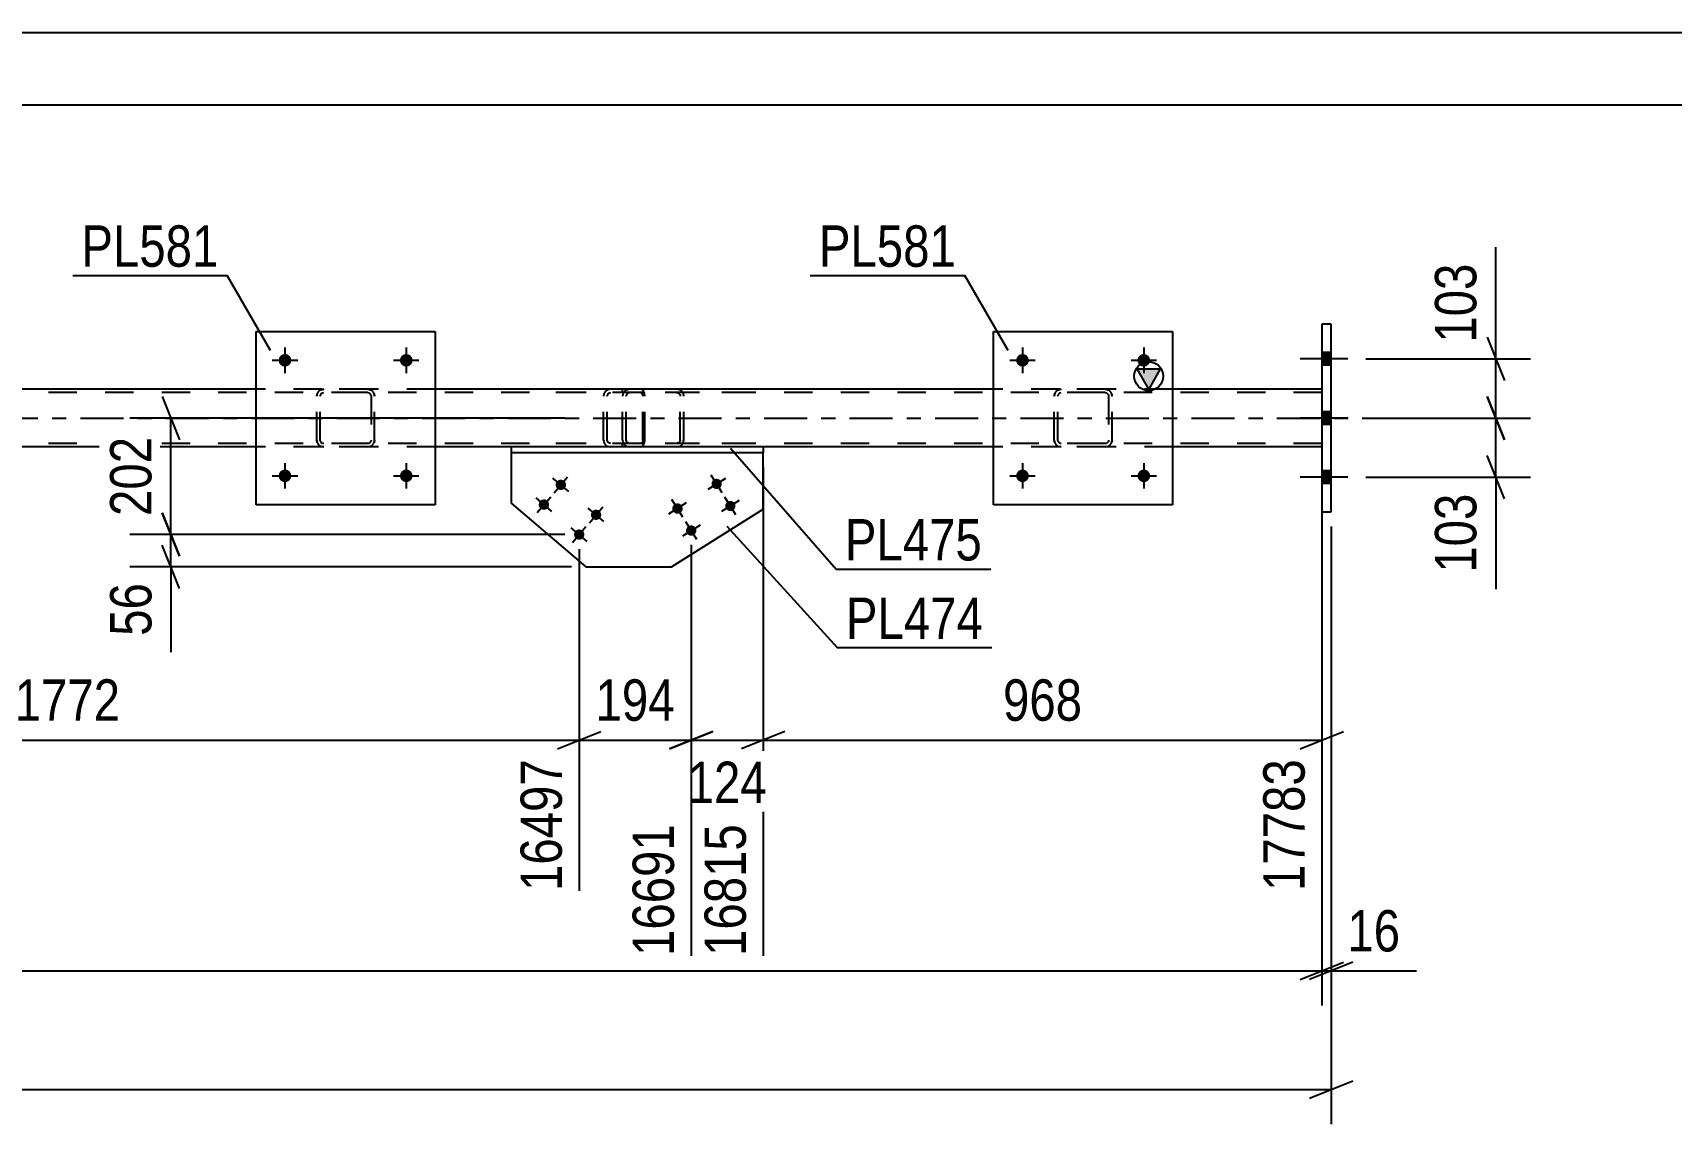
# Model space of a CAD drawing. Header units: millimetres. Extents: x -57 to 784, y -442 to 152.
# Drawn here: x 606.5 to 720, y 76.6 to 152.2 of the extents above; entities that cross this region are included whole.
import ezdxf

# ---------------------------------------------------------------- set-up
doc = ezdxf.new("R2010")
doc.units = ezdxf.units.MM
doc.linetypes.add('DXK_LINE_DOT2', pattern=[3.9198, 1.9599, -1.9599])
doc.linetypes.add('DXK_LINE_DOT3', pattern=[5.9187, 2.979, -0.9799, 0.9799, -0.9799])
doc.styles.add('Arial Narrow', font='ARIALN.TTF', dxfattribs={"height": 0.2})

# ---------------------------------------------------------------- blocks, each defined once
blk = doc.blocks.new('Unknown-761523242-1114')
at = {"color": 5, "linetype": 'Continuous'}
for p, q in [((783.59, 152.19), (-57.41, 152.19)), ((778.59, 147.19), (-52.41, 147.19))]:
    blk.add_line(p, q, dxfattribs=at)
blk = doc.blocks.new('Bolt-761523242-2416 - 2393')
at = {"linetype": 'Continuous'}
for points in [[(642.79, 121.12, -1), (643.34, 120.65, -1)], [(641.62, 119.75, -1), (642.17, 119.28, -1)], [(645.23, 119.04, -1), (645.78, 118.58, -1)], [(644.06, 117.67, -1), (644.61, 117.21, -1)]]:
    blk.add_hatch(color=1, dxfattribs=at).paths.add_polyline_path(points)
at = {"color": 1, "linetype": 'Continuous'}
for p, q in [((642.6, 120.34), (643.53, 121.43)), ((643.61, 120.42), (642.52, 121.35)), ((642.45, 119.05), (641.35, 119.98)), ((641.43, 118.97), (642.37, 120.06)), ((646.05, 118.34), (644.95, 119.28)), ((645.04, 118.26), (645.97, 119.36)), ((644.88, 116.97), (643.79, 117.91)), ((643.87, 116.89), (644.8, 117.99))]:
    blk.add_line(p, q, dxfattribs=at)
blk = doc.blocks.new('Bolt-761523242-2417 - 2393')
at = {"linetype": 'Continuous'}
for points in [[(653.55, 120.76, -1), (654.16, 121.14, -1)], [(650.84, 119.05, -1), (651.45, 119.44, -1)], [(654.5, 119.23, -1), (655.11, 119.61, -1)], [(651.79, 117.53, -1), (652.4, 117.91, -1)]]:
    blk.add_hatch(color=1, dxfattribs=at).paths.add_polyline_path(points)
at = {"color": 1, "linetype": 'Continuous'}
for p, q in [((654.23, 120.34), (653.47, 121.56)), ((654.46, 121.33), (653.24, 120.56)), ((651.75, 119.63), (650.53, 118.86)), ((651.52, 118.64), (650.76, 119.86)), ((655.42, 119.8), (654.2, 119.04)), ((655.19, 118.81), (654.43, 120.03)), ((652.71, 118.1), (651.49, 117.34)), ((652.48, 117.11), (651.72, 118.33))]:
    blk.add_line(p, q, dxfattribs=at)
blk = doc.blocks.new('Part-761523242-2488 - 2393')
at = {"color": 2, "linetype": 'Continuous'}
for p, q in [((639.62, 123.11), (639.62, 119.62)), ((657.08, 119.19), (657.08, 123.11)), ((639.62, 119.62), (644.8, 115.21)), ((650.73, 115.21), (657.08, 119.19)), ((644.8, 115.21), (650.73, 115.21))]:
    blk.add_line(p, q, dxfattribs=at)
at = {"color": 7, "linetype": 'DXK_LINE_DOT2'}
blk.add_line((657.08, 123.11), (639.62, 123.11), dxfattribs=at)
blk = doc.blocks.new('Bolt-761523242-2429 - 2393')
at = {"linetype": 'Continuous'}
for points in [[(624.4, 129.51, -1), (623.52, 129.51, -1)], [(632.8, 129.51, -1), (631.92, 129.51, -1)]]:
    blk.add_hatch(color=1, dxfattribs=at).paths.add_polyline_path(points)
at = {"color": 1, "linetype": 'Continuous'}
for p, q in [((623.08, 129.51), (624.84, 129.51)), ((623.96, 130.39), (623.96, 128.63)), ((631.48, 129.51), (633.24, 129.51)), ((632.36, 130.39), (632.36, 128.63))]:
    blk.add_line(p, q, dxfattribs=at)
blk = doc.blocks.new('Bolt-761523242-2430 - 2393')
at = {"linetype": 'Continuous'}
for points in [[(624.4, 121.51, -1), (623.52, 121.51, -1)], [(632.8, 121.51, -1), (631.92, 121.51, -1)]]:
    blk.add_hatch(color=1, dxfattribs=at).paths.add_polyline_path(points)
at = {"color": 1, "linetype": 'Continuous'}
for p, q in [((623.08, 121.51), (624.84, 121.51)), ((623.96, 122.39), (623.96, 120.63)), ((631.48, 121.51), (633.24, 121.51)), ((632.36, 122.39), (632.36, 120.63))]:
    blk.add_line(p, q, dxfattribs=at)
blk = doc.blocks.new('Bolt-761523242-2441 - 2393')
at = {"linetype": 'Continuous'}
for points in [[(675.48, 129.51, -1), (674.6, 129.51, -1)], [(683.88, 129.51, -1), (683, 129.51, -1)]]:
    blk.add_hatch(color=1, dxfattribs=at).paths.add_polyline_path(points)
at = {"color": 1, "linetype": 'Continuous'}
for p, q in [((674.16, 129.51), (675.92, 129.51)), ((675.04, 130.39), (675.04, 128.63)), ((682.56, 129.51), (684.32, 129.51)), ((683.44, 130.39), (683.44, 128.63))]:
    blk.add_line(p, q, dxfattribs=at)
blk = doc.blocks.new('Bolt-761523242-2442 - 2393')
at = {"linetype": 'Continuous'}
for points in [[(675.48, 121.51, -1), (674.6, 121.51, -1)], [(683.88, 121.51, -1), (683, 121.51, -1)]]:
    blk.add_hatch(color=1, dxfattribs=at).paths.add_polyline_path(points)
at = {"color": 1, "linetype": 'Continuous'}
for p, q in [((674.16, 121.51), (675.92, 121.51)), ((675.04, 122.39), (675.04, 120.63)), ((682.56, 121.51), (684.32, 121.51)), ((683.44, 122.39), (683.44, 120.63))]:
    blk.add_line(p, q, dxfattribs=at)
blk = doc.blocks.new('Bolt-761523242-2459 - 2393')
at = {"linetype": 'Continuous'}
for points in [[(696.42, 129.17), (696.42, 130.05), (695.78, 130.05), (695.78, 129.17)], [(696.42, 129.17), (696.42, 130.05), (695.78, 130.05), (695.78, 129.17)], [(696.42, 129.17), (696.42, 130.05), (695.78, 130.05), (695.78, 129.17)], [(696.42, 125.07), (696.42, 125.95), (695.78, 125.95), (695.78, 125.07)], [(696.42, 125.07), (696.42, 125.95), (695.78, 125.95), (695.78, 125.07)], [(696.42, 120.97), (696.42, 121.85), (695.78, 121.85), (695.78, 120.97)], [(696.42, 120.97), (696.42, 121.85), (695.78, 121.85), (695.78, 120.97)], [(696.42, 120.97), (696.42, 121.85), (695.78, 121.85), (695.78, 120.97)]]:
    blk.add_hatch(color=1, dxfattribs=at).paths.add_polyline_path(points)
at = {"color": 1, "linetype": 'Continuous'}
for p, q in [((697.58, 129.61), (694.26, 129.61)), ((697.58, 129.61), (694.26, 129.61)), ((697.58, 129.61), (694.26, 129.61)), ((696.42, 130.05), (695.78, 130.05)), ((696.42, 130.05), (695.78, 130.05)), ((696.42, 130.05), (695.78, 130.05)), ((696.42, 129.17), (695.78, 129.17)), ((696.42, 129.17), (695.78, 129.17)), ((696.42, 129.17), (695.78, 129.17)), ((697.58, 125.51), (694.26, 125.51)), ((697.58, 125.51), (694.26, 125.51)), ((696.42, 125.95), (695.78, 125.95)), ((696.42, 125.95), (695.78, 125.95)), ((696.42, 125.07), (695.78, 125.07)), ((696.42, 125.07), (695.78, 125.07)), ((696.42, 121.85), (695.78, 121.85)), ((696.42, 121.85), (695.78, 121.85)), ((696.42, 121.85), (695.78, 121.85)), ((697.58, 121.41), (694.26, 121.41)), ((697.58, 121.41), (694.26, 121.41)), ((697.58, 121.41), (694.26, 121.41)), ((696.42, 120.97), (695.78, 120.97)), ((696.42, 120.97), (695.78, 120.97)), ((696.42, 120.97), (695.78, 120.97))]:
    blk.add_line(p, q, dxfattribs=at)
blk = doc.blocks.new('Part-761523242-2556 - 2393')
at = {"color": 2, "linetype": 'Continuous'}
for p, q in [((621.96, 119.51), (621.96, 131.51)), ((621.96, 131.51), (634.36, 131.51)), ((634.36, 131.51), (634.36, 119.51)), ((634.36, 119.51), (621.96, 119.51))]:
    blk.add_line(p, q, dxfattribs=at)
blk = doc.blocks.new('Part-761523242-2557 - 2393')
at = {"color": 7, "linetype": 'DXK_LINE_DOT2'}
for p, q in [((626.16, 127.03), (626.2, 127.21)), ((626.2, 127.21), (626.16, 127.03)), ((626.4, 127.03), (626.42, 127.12)), ((626.42, 127.12), (626.47, 127.2)), ((626.46, 127.47), (626.64, 127.51)), ((626.64, 127.51), (626.46, 127.47)), ((626.47, 127.2), (626.55, 127.25)), ((626.55, 127.25), (626.64, 127.27)), ((629.68, 127.51), (626.64, 127.51)), ((629.68, 127.27), (626.64, 127.27)), ((629.68, 127.51), (629.87, 127.47)), ((629.87, 127.47), (629.68, 127.51)), ((629.68, 127.27), (629.78, 127.25)), ((629.78, 127.25), (629.85, 127.2)), ((629.85, 127.2), (629.91, 127.12)), ((629.91, 127.12), (629.92, 127.03)), ((630.13, 127.21), (630.16, 127.03)), ((630.16, 127.03), (630.13, 127.21)), ((626.16, 123.99), (626.16, 127.03)), ((626.4, 123.99), (626.4, 127.03)), ((629.92, 127.03), (629.92, 123.99)), ((630.16, 123.99), (630.16, 127.03)), ((626.2, 123.8), (626.16, 123.99)), ((626.16, 123.99), (626.2, 123.8)), ((626.42, 123.89), (626.4, 123.99)), ((626.47, 123.82), (626.42, 123.89)), ((626.55, 123.76), (626.47, 123.82)), ((626.64, 123.75), (626.55, 123.76)), ((629.68, 123.75), (626.64, 123.75)), ((629.78, 123.76), (629.68, 123.75)), ((629.85, 123.82), (629.78, 123.76)), ((629.91, 123.89), (629.85, 123.82)), ((629.92, 123.99), (629.91, 123.89)), ((630.16, 123.99), (630.13, 123.8)), ((630.13, 123.8), (630.16, 123.99)), ((626.64, 123.51), (626.46, 123.54)), ((626.46, 123.54), (626.64, 123.51)), ((629.68, 123.51), (626.64, 123.51)), ((629.87, 123.54), (629.68, 123.51)), ((629.68, 123.51), (629.87, 123.54))]:
    blk.add_line(p, q, dxfattribs=at)
at = {"color": 7, "linetype": 'DXK_LINE_DOT3'}
blk.add_line((628.16, 125.51), (628.16, 125.51), dxfattribs=at)
at = {"color": 7, "linetype": 'DXK_LINE_DOT2'}
for centre, start, end in [((626.64, 127.03), 112.5, 157.5), ((626.64, 127.03), 112.5, 157.5), ((629.68, 127.03), 22.5, 67.5), ((629.68, 127.03), 22.5, 67.5), ((626.64, 123.99), 202.5, 247.5), ((626.64, 123.99), 202.5, 247.5), ((629.68, 123.99), 292.5, 337.5), ((629.68, 123.99), 292.5, 337.5)]:
    blk.add_arc(centre, 0.48, start, end, dxfattribs=at)
blk = doc.blocks.new('Part-761523242-2592 - 2393')
at = {"color": 2, "linetype": 'Continuous'}
for p, q in [((673.04, 119.51), (673.04, 131.51)), ((673.04, 131.51), (685.44, 131.51)), ((685.44, 131.51), (685.44, 119.51)), ((685.44, 119.51), (673.04, 119.51))]:
    blk.add_line(p, q, dxfattribs=at)
blk = doc.blocks.new('Part-761523242-2593 - 2393')
at = {"color": 7, "linetype": 'DXK_LINE_DOT2'}
for p, q in [((677.24, 127.03), (677.28, 127.21)), ((677.28, 127.21), (677.24, 127.03)), ((677.48, 127.03), (677.5, 127.12)), ((677.5, 127.12), (677.55, 127.2)), ((677.54, 127.47), (677.72, 127.51)), ((677.72, 127.51), (677.54, 127.47)), ((677.55, 127.2), (677.63, 127.25)), ((677.63, 127.25), (677.72, 127.27)), ((680.76, 127.51), (677.72, 127.51)), ((680.76, 127.27), (677.72, 127.27)), ((680.76, 127.51), (680.95, 127.47)), ((680.95, 127.47), (680.76, 127.51)), ((680.76, 127.27), (680.86, 127.25)), ((680.86, 127.25), (680.93, 127.2)), ((680.93, 127.2), (680.99, 127.12)), ((680.99, 127.12), (681, 127.03)), ((681.21, 127.21), (681.24, 127.03)), ((681.24, 127.03), (681.21, 127.21)), ((677.24, 123.99), (677.24, 127.03)), ((677.48, 123.99), (677.48, 127.03)), ((681, 127.03), (681, 123.99)), ((681.24, 123.99), (681.24, 127.03)), ((677.28, 123.8), (677.24, 123.99)), ((677.24, 123.99), (677.28, 123.8)), ((677.5, 123.89), (677.48, 123.99)), ((677.55, 123.82), (677.5, 123.89)), ((677.63, 123.76), (677.55, 123.82)), ((677.72, 123.75), (677.63, 123.76)), ((680.76, 123.75), (677.72, 123.75)), ((680.86, 123.76), (680.76, 123.75)), ((680.93, 123.82), (680.86, 123.76)), ((680.99, 123.89), (680.93, 123.82)), ((681, 123.99), (680.99, 123.89)), ((681.24, 123.99), (681.21, 123.8)), ((681.21, 123.8), (681.24, 123.99)), ((677.72, 123.51), (677.54, 123.54)), ((677.54, 123.54), (677.72, 123.51)), ((680.76, 123.51), (677.72, 123.51)), ((680.95, 123.54), (680.76, 123.51)), ((680.76, 123.51), (680.95, 123.54))]:
    blk.add_line(p, q, dxfattribs=at)
at = {"color": 7, "linetype": 'DXK_LINE_DOT3'}
blk.add_line((679.24, 125.51), (679.24, 125.51), dxfattribs=at)
at = {"color": 7, "linetype": 'DXK_LINE_DOT2'}
for centre, start, end in [((677.72, 127.03), 112.5, 157.5), ((677.72, 127.03), 112.5, 157.5), ((680.76, 127.03), 22.5, 67.5), ((680.76, 127.03), 22.5, 67.5), ((677.72, 123.99), 202.5, 247.5), ((677.72, 123.99), 202.5, 247.5), ((680.76, 123.99), 292.5, 337.5), ((680.76, 123.99), 292.5, 337.5)]:
    blk.add_arc(centre, 0.48, start, end, dxfattribs=at)
blk = doc.blocks.new('Part-761523242-2663 - 2393')
at = {"color": 2, "linetype": 'Continuous'}
for p, q in [((657.08, 123.51), (639.62, 123.51)), ((639.62, 123.51), (639.62, 123.11)), ((657.08, 123.11), (639.62, 123.11)), ((657.08, 123.51), (657.08, 123.11))]:
    blk.add_line(p, q, dxfattribs=at)
blk = doc.blocks.new('Part-761523242-2736 - 2393')
at = {"color": 2, "linetype": 'Continuous'}
for p, q in [((696.42, 132.01), (695.78, 132.01)), ((695.78, 132.01), (695.78, 119.01)), ((696.42, 119.01), (696.42, 132.01)), ((695.78, 119.01), (696.42, 119.01))]:
    blk.add_line(p, q, dxfattribs=at)
blk = doc.blocks.new('Part-761523242-2753 - 2393')
at = {"linetype": 'Continuous'}
blk.add_hatch(color=2, dxfattribs=at).paths.add_polyline_path([(683.78, 127.51), (682.98, 128.91), (684.58, 128.91)])
at = {"color": 2, "linetype": 'Continuous'}
for p, q in [((683.78, 127.51), (682.98, 128.91)), ((682.98, 128.91), (684.58, 128.91)), ((684.58, 128.91), (683.78, 127.51)), ((621.96, 127.51), (583.28, 127.51)), ((673.04, 127.51), (634.36, 127.51)), ((695.78, 127.51), (685.44, 127.51)), ((621.96, 123.51), (583.28, 123.51)), ((639.62, 123.51), (634.36, 123.51)), ((673.04, 123.51), (657.08, 123.51)), ((695.78, 123.51), (685.44, 123.51))]:
    blk.add_line(p, q, dxfattribs=at)
at = {"color": 7, "linetype": 'DXK_LINE_DOT2'}
for p, q in [((695.78, 127.27), (35.68, 127.27)), ((634.36, 127.51), (621.96, 127.51)), ((685.44, 127.51), (673.04, 127.51)), ((695.78, 127.51), (695.78, 123.51)), ((695.78, 123.75), (35.68, 123.75)), ((634.36, 123.51), (621.96, 123.51)), ((657.08, 123.51), (639.62, 123.51)), ((685.44, 123.51), (673.04, 123.51))]:
    blk.add_line(p, q, dxfattribs=at)
at = {"color": 7, "linetype": 'DXK_LINE_DOT3'}
blk.add_line((35.68, 125.51), (705.78, 125.51), dxfattribs=at)
at = {"color": 2, "linetype": 'Continuous'}
blk.add_circle((683.78, 128.41), 1, dxfattribs=at)
blk = doc.blocks.new('Part-761523242-2755 - 2393')
at = {"color": 7, "linetype": 'DXK_LINE_DOT2'}
for p, q in [((648.61, 127.51), (642.15, 127.51)), ((648.61, 127.27), (642.15, 127.27)), ((646.05, 127.2), (646.02, 127.03)), ((646.06, 127.21), (646.05, 127.2)), ((646.27, 127.03), (646.29, 127.12)), ((646.29, 127.12), (646.34, 127.2)), ((646.52, 127.51), (646.33, 127.47)), ((646.34, 127.2), (646.43, 127.25)), ((646.43, 127.25), (646.52, 127.27)), ((647.34, 127.27), (647.34, 127.51)), ((648.72, 127.47), (648.61, 127.51)), ((648.61, 127.27), (648.66, 127.25)), ((648.66, 127.25), (648.71, 127.2)), ((648.71, 127.2), (648.74, 127.12)), ((648.8, 127.37), (648.72, 127.47)), ((648.74, 127.12), (648.75, 127.03)), ((648.86, 127.21), (648.8, 127.37)), ((648.88, 127.03), (648.86, 127.21)), ((646.02, 123.99), (646.02, 127.03)), ((646.27, 123.99), (646.27, 127.03)), ((648.75, 123.99), (648.75, 127.03)), ((648.88, 123.99), (648.88, 127.03)), ((648.61, 123.75), (642.15, 123.75)), ((646.02, 123.99), (646.04, 123.9)), ((646.04, 123.9), (646.06, 123.8)), ((646.29, 123.9), (646.27, 123.99)), ((646.34, 123.82), (646.29, 123.9)), ((646.43, 123.77), (646.34, 123.82)), ((646.52, 123.75), (646.43, 123.77)), ((647.34, 123.51), (647.34, 123.75)), ((648.66, 123.77), (648.61, 123.75)), ((648.71, 123.82), (648.66, 123.77)), ((648.74, 123.9), (648.71, 123.82)), ((648.75, 123.99), (648.74, 123.9)), ((648.8, 123.65), (648.86, 123.8)), ((648.86, 123.8), (648.88, 123.99)), ((648.61, 123.51), (642.15, 123.51)), ((646.33, 123.54), (646.52, 123.51)), ((648.61, 123.51), (648.72, 123.54)), ((648.72, 123.54), (648.8, 123.65))]:
    blk.add_line(p, q, dxfattribs=at)
for centre, start, end in [((646.51, 127.01), 111.1941, 156.1506), ((646.51, 124), 203.8494, 248.8059)]:
    blk.add_arc(centre, 0.492, start, end, dxfattribs=at)
blk = doc.blocks.new('Part-761523242-2765 - 2393')
at = {"color": 7, "linetype": 'DXK_LINE_DOT2'}
for p, q in [((647.37, 127.2), (647.34, 127.03)), ((647.38, 127.21), (647.37, 127.2)), ((647.59, 127.03), (647.61, 127.12)), ((647.61, 127.12), (647.67, 127.2)), ((647.85, 127.51), (647.65, 127.47)), ((647.67, 127.2), (647.75, 127.25)), ((647.75, 127.25), (647.85, 127.27)), ((656.18, 127.51), (647.85, 127.51)), ((656.18, 127.27), (647.85, 127.27)), ((651.28, 127.47), (651.08, 127.51)), ((651.08, 127.27), (651.18, 127.25)), ((651.18, 127.25), (651.26, 127.2)), ((651.26, 127.2), (651.32, 127.12)), ((651.32, 127.12), (651.34, 127.03)), ((651.56, 127.2), (651.55, 127.21)), ((651.59, 127.03), (651.56, 127.2)), ((647.34, 123.99), (647.34, 127.03)), ((647.59, 123.99), (647.59, 127.03)), ((651.34, 123.99), (651.34, 127.03)), ((651.59, 123.99), (651.59, 127.03)), ((647.34, 123.99), (647.36, 123.9)), ((647.36, 123.9), (647.38, 123.8)), ((647.61, 123.9), (647.59, 123.99)), ((647.67, 123.82), (647.61, 123.9)), ((647.75, 123.77), (647.67, 123.82)), ((647.85, 123.75), (647.75, 123.77)), ((656.18, 123.75), (647.85, 123.75)), ((651.18, 123.77), (651.08, 123.75)), ((651.26, 123.82), (651.18, 123.77)), ((651.32, 123.9), (651.26, 123.82)), ((651.34, 123.99), (651.32, 123.9)), ((651.55, 123.8), (651.57, 123.9)), ((651.57, 123.9), (651.59, 123.99)), ((647.65, 123.54), (647.85, 123.51)), ((656.18, 123.51), (647.85, 123.51)), ((651.08, 123.51), (651.28, 123.54))]:
    blk.add_line(p, q, dxfattribs=at)
for centre, start, end in [((647.83, 127.01), 110.7583, 155.68), ((651.1, 127.01), 24.32, 69.2417), ((647.83, 124.01), 204.32, 249.2417), ((651.1, 124.01), 290.7583, 335.68)]:
    blk.add_arc(centre, 0.496, start, end, dxfattribs=at)
blk = doc.blocks.new('StraightDimension-761523242-11067 - 2393')
at = {"color": 7, "linetype": 'Continuous'}
for p, q in [((707.82, 129.61), (707.82, 137.34)), ((707.82, 129.61), (707.82, 137.34)), ((707.22, 131.11), (708.42, 128.11)), ((698.82, 129.61), (710.22, 129.61)), ((707.82, 125.51), (707.82, 129.61)), ((708.42, 124.01), (707.22, 127.01)), ((698.82, 125.51), (710.22, 125.51))]:
    blk.add_line(p, q, dxfattribs=at)
at = {"color": 0}
blk.add_wipeout([(707.07, 136.82), (702.87, 136.82), (702.87, 130.13), (707.07, 130.13)], dxfattribs=at)
at = {"color": 3, "style": 'Arial Narrow'}
blk.add_text('103', height=2.863, rotation=90.0002, dxfattribs=at).set_placement((706.47, 130.73))
blk = doc.blocks.new('StraightDimension-761523242-3595 - 2393')
at = {"color": 7, "linetype": 'Continuous'}
for p, q in [((696.42, 118.01), (696.42, 76.6)), ((694.92, 78.4), (697.92, 79.6)), ((-2.08, 79), (696.42, 79))]:
    blk.add_line(p, q, dxfattribs=at)
blk = doc.blocks.new('StraightDimension-761523242-11107 - 2393')
at = {"color": 7, "linetype": 'Continuous'}
for p, q in [((695.78, 118.01), (695.78, 84.82)), ((694.28, 86.62), (697.28, 87.82)), ((-1.44, 87.22), (695.78, 87.22))]:
    blk.add_line(p, q, dxfattribs=at)
blk = doc.blocks.new('StraightDimension-761523242-11065 - 2393')
at = {"color": 7, "linetype": 'Continuous'}
for p, q in [((707.22, 127.01), (708.42, 124.01)), ((698.82, 125.51), (710.22, 125.51)), ((707.82, 121.41), (707.82, 125.51)), ((708.42, 119.91), (707.22, 122.91)), ((698.82, 121.41), (710.22, 121.41)), ((707.82, 121.41), (707.82, 113.67)), ((707.82, 121.41), (707.82, 113.67))]:
    blk.add_line(p, q, dxfattribs=at)
at = {"color": 0}
blk.add_wipeout([(707.07, 120.88), (702.87, 120.88), (702.87, 114.2), (707.07, 114.2)], dxfattribs=at)
at = {"color": 3, "style": 'Arial Narrow'}
blk.add_text('103', height=2.863, rotation=90.0002, dxfattribs=at).set_placement((706.47, 114.8))
blk = doc.blocks.new('StraightDimension-761523242-11106 - 2393')
at = {"color": 7, "linetype": 'Continuous'}
for p, q in [((695.78, 118.01), (695.78, 84.82)), ((696.42, 118.01), (696.42, 84.82)), ((694.28, 86.62), (697.28, 87.82)), ((697.92, 87.82), (694.92, 86.62)), ((695.78, 87.22), (696.42, 87.22)), ((696.42, 87.22), (702.32, 87.22)), ((696.42, 87.22), (702.32, 87.22))]:
    blk.add_line(p, q, dxfattribs=at)
at = {"color": 0}
blk.add_wipeout([(701.8, 87.97), (701.8, 92.17), (696.94, 92.17), (696.94, 87.97)], dxfattribs=at)
at = {"color": 3, "style": 'Arial Narrow'}
blk.add_text('16', height=2.863, dxfattribs=at).set_placement((697.54, 88.57))
blk = doc.blocks.new('StraightDimension-761523242-29783 - 2393')
at = {"color": 7, "linetype": 'Continuous'}
for p, q in [((657.08, 122.11), (657.08, 88.26)), ((695.78, 122.51), (695.78, 92.76)), ((658.58, 103.8), (655.58, 102.6)), ((694.28, 102.6), (697.28, 103.8)), ((657.08, 103.2), (695.78, 103.2))]:
    blk.add_line(p, q, dxfattribs=at)
at = {"color": 0}
blk.add_wipeout([(679.77, 103.95), (679.77, 108.15), (673.09, 108.15), (673.09, 103.95)], dxfattribs=at)
at = {"color": 3, "style": 'Arial Narrow'}
blk.add_text('968', height=2.863, dxfattribs=at).set_placement((673.69, 104.55))
at = {"color": 0, "linetype": 'Continuous'}
blk.add_wipeout([(695.18, 102.5), (690.98, 102.5), (690.98, 92.16), (695.18, 92.16)], dxfattribs=at)
at = {"color": 3, "linetype": 'Continuous', "style": 'Arial Narrow'}
blk.add_text('17783', height=2.863, rotation=90.0002, dxfattribs=at).set_placement((694.58, 92.76))
blk = doc.blocks.new('StraightDimension-761523242-29784 - 2393')
at = {"color": 7, "linetype": 'Continuous'}
for p, q in [((657.08, 122.11), (657.08, 88.26)), ((652.1, 116.72), (652.1, 88.26)), ((650.6, 102.6), (653.6, 103.8)), ((658.58, 103.8), (655.58, 102.6)), ((652.1, 103.2), (657.08, 103.2))]:
    blk.add_line(p, q, dxfattribs=at)
at = {"color": 0}
blk.add_wipeout([(657.93, 98.25), (657.93, 102.45), (651.25, 102.45), (651.25, 98.25)], dxfattribs=at)
at = {"color": 3, "style": 'Arial Narrow'}
blk.add_text('124', height=2.863, dxfattribs=at).set_placement((651.85, 98.85))
at = {"color": 0, "linetype": 'Continuous'}
blk.add_wipeout([(656.48, 98), (652.28, 98), (652.28, 87.66), (656.48, 87.66)], dxfattribs=at)
at = {"color": 3, "linetype": 'Continuous', "style": 'Arial Narrow'}
blk.add_text('16815', height=2.863, rotation=90.0002, dxfattribs=at).set_placement((655.88, 88.26))
blk = doc.blocks.new('StraightDimension-761523242-29785 - 2393')
at = {"color": 7, "linetype": 'Continuous'}
for p, q in [((644.34, 116.44), (644.34, 92.76)), ((652.1, 116.72), (652.1, 88.26)), ((642.84, 102.6), (645.84, 103.8)), ((653.6, 103.8), (650.6, 102.6)), ((644.34, 103.2), (652.1, 103.2))]:
    blk.add_line(p, q, dxfattribs=at)
at = {"color": 0, "linetype": 'Continuous'}
blk.add_wipeout([(651.5, 98), (647.3, 98), (647.3, 87.66), (651.5, 87.66)], dxfattribs=at)
at = {"color": 3, "linetype": 'Continuous', "style": 'Arial Narrow'}
blk.add_text('16691', height=2.863, rotation=90.0002, dxfattribs=at).set_placement((650.9, 88.26))
at = {"color": 0}
blk.add_wipeout([(651.56, 103.95), (651.56, 108.15), (644.87, 108.15), (644.87, 103.95)], dxfattribs=at)
at = {"color": 3, "style": 'Arial Narrow'}
blk.add_text('194', height=2.863, dxfattribs=at).set_placement((645.47, 104.55))
blk = doc.blocks.new('StraightDimension-761523242-29786 - 2393')
at = {"color": 7, "linetype": 'Continuous'}
for p, q in [((573.45, 122.11), (573.45, 92.76)), ((644.34, 116.44), (644.34, 92.76)), ((574.95, 103.8), (571.95, 102.6)), ((642.84, 102.6), (645.84, 103.8)), ((573.45, 103.2), (644.34, 103.2))]:
    blk.add_line(p, q, dxfattribs=at)
at = {"color": 0}
blk.add_wipeout([(613.15, 103.95), (613.15, 108.15), (604.64, 108.15), (604.64, 103.95)], dxfattribs=at)
at = {"color": 3, "style": 'Arial Narrow'}
blk.add_text('1772', height=2.863, dxfattribs=at).set_placement((605.24, 104.55))
at = {"color": 0, "linetype": 'Continuous'}
blk.add_wipeout([(643.74, 102.5), (639.54, 102.5), (639.54, 92.16), (643.74, 92.16)], dxfattribs=at)
at = {"color": 3, "linetype": 'Continuous', "style": 'Arial Narrow'}
blk.add_text('16497', height=2.863, rotation=90.0002, dxfattribs=at).set_placement((643.14, 92.76))
blk = doc.blocks.new('StraightDimension-761523242-30251 - 2393')
at = {"color": 7, "linetype": 'Continuous'}
for p, q in [((615.46, 127.01), (616.66, 124.01)), ((643.34, 125.51), (613.21, 125.51)), ((616.06, 117.44), (616.06, 125.51)), ((616.66, 115.94), (615.46, 118.94)), ((643.34, 117.44), (613.21, 117.44))]:
    blk.add_line(p, q, dxfattribs=at)
at = {"color": 0}
blk.add_wipeout([(615.31, 124.82), (611.11, 124.82), (611.11, 118.13), (615.31, 118.13)], dxfattribs=at)
at = {"color": 3, "style": 'Arial Narrow'}
blk.add_text('202', height=2.863, rotation=90.0002, dxfattribs=at).set_placement((614.71, 118.73))
blk = doc.blocks.new('StraightDimension-761523242-30252 - 2393')
at = {"color": 7, "linetype": 'Continuous'}
for p, q in [((615.46, 118.94), (616.66, 115.94)), ((643.34, 117.44), (613.21, 117.44)), ((616.06, 115.21), (616.06, 117.44)), ((616.66, 113.71), (615.46, 116.71)), ((643.8, 115.21), (613.21, 115.21)), ((616.06, 115.21), (616.06, 109.3)), ((616.06, 115.21), (616.06, 109.3))]:
    blk.add_line(p, q, dxfattribs=at)
at = {"color": 0}
blk.add_wipeout([(615.31, 114.68), (611.11, 114.68), (611.11, 109.83), (615.31, 109.83)], dxfattribs=at)
at = {"color": 3, "style": 'Arial Narrow'}
blk.add_text('56', height=2.863, rotation=90.0002, dxfattribs=at).set_placement((614.71, 110.43))
blk = doc.blocks.new('Mark-761523242-2484 - 2393')
at = {"color": 30, "linetype": 'Continuous'}
for p, q in [((654.56, 118.03), (662.21, 109.61)), ((662.21, 109.61), (672.91, 109.61))]:
    blk.add_line(p, q, dxfattribs=at)
at = {"color": 0}
blk.add_wipeout([(672.31, 110.21), (672.31, 113.21), (662.81, 113.21), (662.81, 110.21)], dxfattribs=at)
blk.add_wipeout([(672.31, 110.21), (672.31, 113.21), (662.81, 113.21), (662.81, 110.21)], dxfattribs=at)
at = {"color": 3, "style": 'Arial Narrow'}
blk.add_text('PL474', height=2.863, dxfattribs=at).set_placement((662.81, 110.21))
blk = doc.blocks.new('Mark-761523242-2552 - 2393')
at = {"color": 30, "linetype": 'Continuous'}
for p in [(609.26, 135.39), (622.96, 130.19)]:
    blk.add_line(p, (619.96, 135.39), dxfattribs=at)
at = {"color": 0}
blk.add_wipeout([(619.36, 135.99), (619.36, 138.99), (609.86, 138.99), (609.86, 135.99)], dxfattribs=at)
blk.add_wipeout([(619.36, 135.99), (619.36, 138.99), (609.86, 138.99), (609.86, 135.99)], dxfattribs=at)
at = {"color": 3, "style": 'Arial Narrow'}
blk.add_text('PL581', height=2.863, dxfattribs=at).set_placement((609.86, 135.99))
blk = doc.blocks.new('Mark-761523242-2588 - 2393')
at = {"color": 30, "linetype": 'Continuous'}
for p in [(660.34, 135.39), (674.05, 130.19)]:
    blk.add_line(p, (671.05, 135.39), dxfattribs=at)
at = {"color": 0}
blk.add_wipeout([(670.45, 135.99), (670.45, 138.99), (660.94, 138.99), (660.94, 135.99)], dxfattribs=at)
blk.add_wipeout([(670.45, 135.99), (670.45, 138.99), (660.94, 138.99), (660.94, 135.99)], dxfattribs=at)
at = {"color": 3, "style": 'Arial Narrow'}
blk.add_text('PL581', height=2.863, dxfattribs=at).set_placement((660.94, 135.99))
blk = doc.blocks.new('Mark-761523242-2659 - 2393')
at = {"color": 30, "linetype": 'Continuous'}
for p, q in [((654.82, 123.42), (662.14, 115.05)), ((662.14, 115.05), (672.85, 115.05))]:
    blk.add_line(p, q, dxfattribs=at)
at = {"color": 0}
blk.add_wipeout([(672.25, 115.65), (672.25, 118.65), (662.74, 118.65), (662.74, 115.65)], dxfattribs=at)
blk.add_wipeout([(672.25, 115.65), (672.25, 118.65), (662.74, 118.65), (662.74, 115.65)], dxfattribs=at)
at = {"color": 3, "style": 'Arial Narrow'}
blk.add_text('PL475', height=2.863, dxfattribs=at).set_placement((662.74, 115.65))

msp = doc.modelspace()

# ---------------------------------------------------------------- block references
for name in ['Unknown-761523242-1114', 'Part-761523242-2736 - 2393', 'Part-761523242-2556 - 2393', 'Part-761523242-2592 - 2393', 'Part-761523242-2753 - 2393', 'Bolt-761523242-2429 - 2393', 'Bolt-761523242-2441 - 2393', 'Bolt-761523242-2459 - 2393', 'Part-761523242-2557 - 2393', 'Part-761523242-2755 - 2393', 'Part-761523242-2765 - 2393', 'Part-761523242-2593 - 2393', 'Part-761523242-2663 - 2393', 'Part-761523242-2488 - 2393', 'Bolt-761523242-2430 - 2393', 'Bolt-761523242-2416 - 2393', 'Bolt-761523242-2417 - 2393', 'Bolt-761523242-2442 - 2393']:
    msp.add_blockref(name, (0, 0))

# ---------------------------------------------------------------- next in the draw order: block references
for name in ['Mark-761523242-2552 - 2393', 'Mark-761523242-2588 - 2393', 'StraightDimension-761523242-11067 - 2393', 'StraightDimension-761523242-3595 - 2393']:
    msp.add_blockref(name, (0, 0))

# ---------------------------------------------------------------- next in the draw order: block references
for name in ['StraightDimension-761523242-11065 - 2393', 'StraightDimension-761523242-11107 - 2393']:
    msp.add_blockref(name, (0, 0))

# ---------------------------------------------------------------- next in the draw order: block references
msp.add_blockref('StraightDimension-761523242-11106 - 2393', (0, 0))

# ---------------------------------------------------------------- next in the draw order: block references
msp.add_blockref('StraightDimension-761523242-29783 - 2393', (0, 0))

# ---------------------------------------------------------------- next in the draw order: block references
msp.add_blockref('StraightDimension-761523242-29784 - 2393', (0, 0))

# ---------------------------------------------------------------- next in the draw order: block references
for name in ['Mark-761523242-2484 - 2393', 'StraightDimension-761523242-29785 - 2393']:
    msp.add_blockref(name, (0, 0))

# ---------------------------------------------------------------- next in the draw order: block references
for name in ['Mark-761523242-2659 - 2393', 'StraightDimension-761523242-29786 - 2393']:
    msp.add_blockref(name, (0, 0))

# ---------------------------------------------------------------- next in the draw order: block references
msp.add_blockref('StraightDimension-761523242-30251 - 2393', (0, 0))

# ---------------------------------------------------------------- next in the draw order: block references
msp.add_blockref('StraightDimension-761523242-30252 - 2393', (0, 0))

doc.saveas('drawing.dxf')
